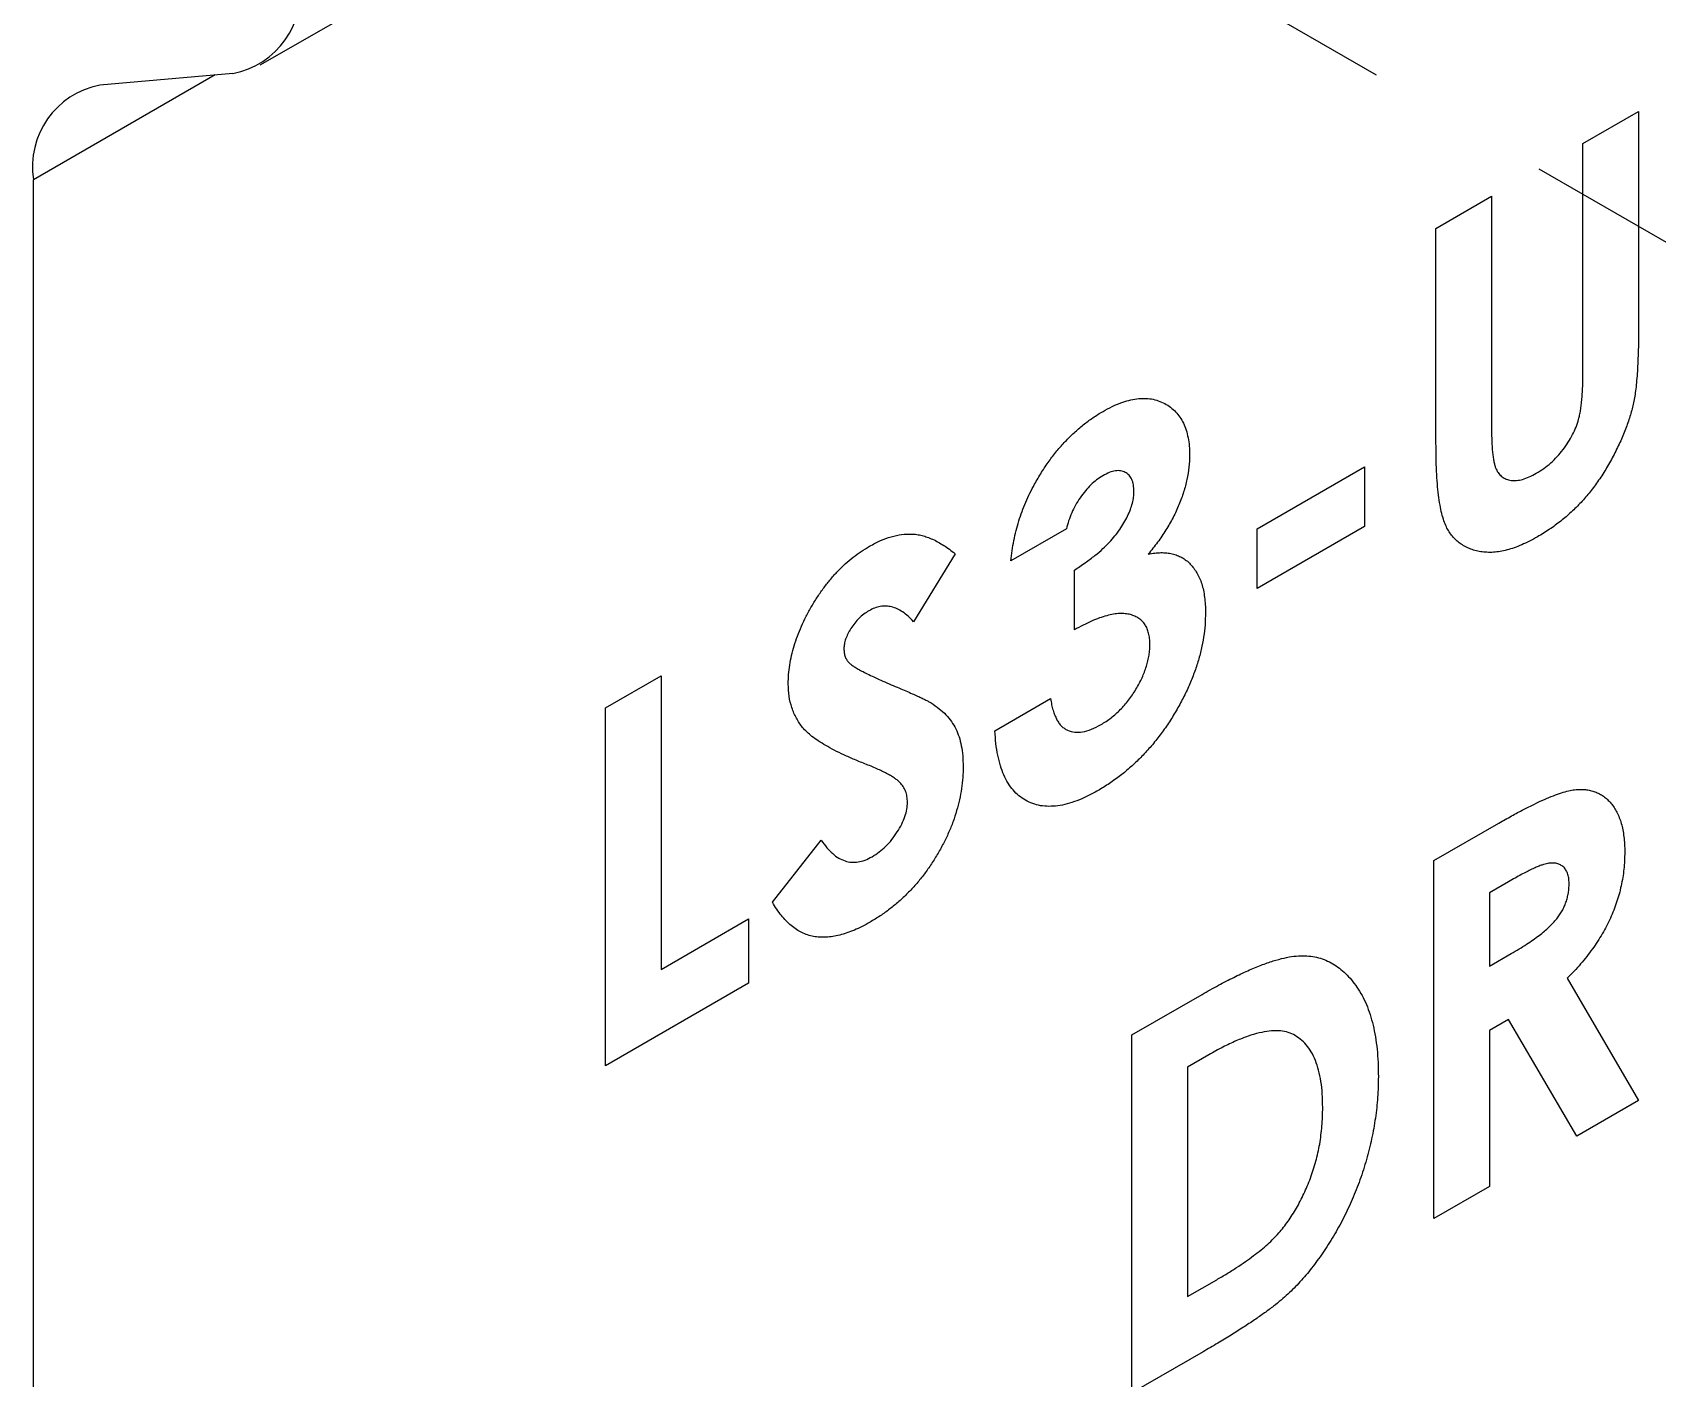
# Model space of a CAD drawing. Extents: x -3.5 to 15.6, y -13 to 0.
# Drawn here: x 11.953 to 13.034, y -11.771 to -10.876 of the extents above; entities that cross this region are included whole.
import ezdxf

# ---------------------------------------------------------------- set-up
doc = ezdxf.new("R2010")
doc.units = 0
doc.header["$LTSCALE"] = 0.5
doc.header["$MEASUREMENT"] = 0
doc.linetypes.add('CENTER', pattern=[2, 1.25, -0.25, 0.25, -0.25])
doc.layers.add('Centerline', color=210, linetype='CENTER')
doc.layers.add('Jig', color=41, linetype='CONTINUOUS', lineweight=13)

msp = doc.modelspace()

# ---------------------------------------------------------------- linework, layer by layer
at = {"layer": 'Centerline', "transparency": 16777216}
msp.add_line((12.089074, -10.466171), (14.463171, -11.836856), dxfattribs=at)
at = {"layer": 'Jig', "linetype": 'Continuous', "lineweight": 25, "transparency": 16777216}
for p, q in [((12.104431, -10.897059), (12.347656, -10.756648)), ((12.074335, -10.903763), (11.953548, -10.973492)), ((12.08613, -10.902708), (11.997742, -10.910612)), ((12.984556, -10.949332), (13.021574, -10.927963)), ((13.021574, -10.927963), (13.021574, -11.070037)), ((12.984556, -11.09861), (12.984556, -10.949332)), ((11.953548, -12.803355), (11.953548, -10.973492)), ((12.886725, -11.005809), (12.923742, -10.98444)), ((12.923742, -10.98444), (12.923742, -11.139395)), ((12.886725, -11.147883), (12.886725, -11.005809)), ((12.767741, -11.20579), (12.839131, -11.164577)), ((12.839131, -11.164577), (12.839131, -11.20427)), ((12.640824, -11.205778), (12.603807, -11.227147)), ((12.839131, -11.20427), (12.767741, -11.245483)), ((12.767741, -11.245483), (12.767741, -11.20579)), ((12.566789, -11.222325), (12.539109, -11.26755)), ((12.646112, -11.272951), (12.646112, -11.233258)), ((12.334109, -11.324828), (12.371126, -11.303458)), ((12.371126, -11.303458), (12.371126, -11.49887)), ((12.59323, -11.340119), (12.630248, -11.318749)), ((12.334109, -11.562986), (12.334109, -11.324828)), ((12.885403, -11.426489), (12.928535, -11.40159)), ((12.445161, -11.45427), (12.477716, -11.41291)), ((12.885403, -11.664647), (12.885403, -11.426489)), ((12.935021, -11.440592), (12.92242, -11.447866)), ((12.92242, -11.447866), (12.92242, -11.496719)), ((12.371126, -11.49887), (12.429296, -11.465289)), ((12.429296, -11.465289), (12.429296, -11.508035)), ((12.92242, -11.496719), (12.936839, -11.488395)), ((12.97398, -11.504834), (13.021574, -11.586037)), ((12.429296, -11.508035), (12.334109, -11.562986)), ((12.684452, -11.542496), (12.731095, -11.515569)), ((12.93498, -11.532215), (12.92242, -11.539465)), ((12.980425, -11.609792), (12.93498, -11.532215)), ((12.684452, -11.780654), (12.684452, -11.542496)), ((12.92242, -11.539465), (12.92242, -11.643278)), ((12.735598, -11.555716), (12.721469, -11.563873)), ((12.721469, -11.563873), (12.721469, -11.716538)), ((13.021574, -11.586037), (12.980425, -11.609792)), ((12.92242, -11.643278), (12.885403, -11.664647)), ((12.721469, -11.716538), (12.740804, -11.705376)), ((12.731797, -11.753322), (12.684452, -11.780654))]:
    msp.add_line(p, q, dxfattribs=at)
for centre, start, end in [((12.076069, -10.848666), 280.546778, 9.251879), ((12.007804, -10.964654), 100.546778, 189.251879)]:
    msp.add_arc(centre, 0.054971, start, end, dxfattribs=at)
for points, knots in [([(13.021574, -11.070037), (13.021569, -11.072918), (13.021559, -11.078459), (13.021407, -11.086501), (13.021084, -11.093952), (13.020812, -11.100686), (13.020287, -11.106871), (13.01974, -11.112397), (13.019042, -11.117321), (13.018005, -11.123067), (13.016214, -11.130027), (13.013326, -11.138518), (13.009661, -11.147315), (13.005329, -11.156281), (13.000438, -11.16511), (12.995096, -11.173466), (12.989388, -11.181221), (12.983255, -11.188299), (12.976701, -11.194842), (12.969662, -11.20076), (12.962143, -11.206354), (12.956949, -11.209472), (12.954273, -11.211079)], [0, 0, 0, 0, 0.05854042, 0.11256751, 0.16177988, 0.20648716, 0.24645703, 0.28199971, 0.31321294, 0.33980647, 0.38941261, 0.44047348, 0.49395474, 0.54997788, 0.60648808, 0.6613185, 0.7146911, 0.76791847, 0.82193879, 0.87810737, 0.93720266, 1, 1, 1, 1]), ([(12.953447, -11.16881), (12.955118, -11.167789), (12.958376, -11.165798), (12.963062, -11.162015), (12.967404, -11.157793), (12.971309, -11.153089), (12.974774, -11.148153), (12.977707, -11.143112), (12.980022, -11.13801), (12.981531, -11.133664), (12.982378, -11.129977), (12.983013, -11.126753), (12.983478, -11.123113), (12.9839, -11.119036), (12.984154, -11.114556), (12.984429, -11.109597), (12.98453, -11.10424), (12.984547, -11.10054), (12.984556, -11.09861)], [0, 0, 0, 0, 0.0788326, 0.15371023, 0.22467776, 0.29480878, 0.36271479, 0.42710324, 0.48864977, 0.55090025, 0.58504583, 0.62527219, 0.67146586, 0.72454999, 0.78326473, 0.84907313, 0.9212963, 1, 1, 1, 1]), ([(12.665199, -11.127587), (12.667198, -11.126487), (12.671128, -11.124326), (12.676903, -11.121852), (12.682409, -11.120182), (12.687704, -11.119097), (12.692711, -11.118889), (12.69754, -11.119217), (12.702055, -11.12043), (12.706268, -11.122314), (12.710138, -11.124749), (12.71349, -11.127804), (12.716371, -11.13132), (12.718745, -11.135359), (12.72057, -11.139957), (12.721837, -11.145084), (12.722666, -11.15066), (12.722749, -11.154727), (12.722791, -11.156789)], [0, 0, 0, 0, 0.06821391, 0.1340948, 0.19828562, 0.26116019, 0.32363465, 0.38636675, 0.44964239, 0.5142449, 0.57841334, 0.64037469, 0.70061485, 0.76010398, 0.81929898, 0.87846598, 0.9383604, 1, 1, 1, 1]), ([(12.61963, -11.17603), (12.621154, -11.173376), (12.624157, -11.168144), (12.629176, -11.160767), (12.634437, -11.153852), (12.640045, -11.147541), (12.645913, -11.141665), (12.652089, -11.136429), (12.658545, -11.131593), (12.662951, -11.12894), (12.665199, -11.127587)], [0, 0, 0, 0, 0.12740686, 0.25110554, 0.37290779, 0.4944963, 0.61617144, 0.7405629, 0.86760485, 1, 1, 1, 1]), ([(12.954273, -11.211079), (12.952495, -11.212071), (12.948988, -11.214027), (12.943829, -11.216404), (12.938843, -11.218396), (12.934037, -11.219877), (12.929396, -11.220885), (12.924921, -11.221413), (12.920628, -11.22146), (12.916541, -11.221036), (12.912666, -11.220264), (12.909124, -11.218973), (12.905794, -11.21748), (12.902771, -11.215586), (12.900034, -11.213341), (12.897588, -11.210734), (12.895435, -11.207764), (12.893524, -11.204385), (12.891887, -11.20035), (12.890508, -11.195492), (12.889302, -11.18977), (12.888407, -11.183091), (12.887595, -11.17561), (12.887081, -11.167183), (12.886812, -11.157838), (12.886755, -11.151286), (12.886725, -11.147883)], [0, 0, 0, 0, 0.041714932, 0.082302706, 0.121571814, 0.160067124, 0.197993763, 0.235566172, 0.273004881, 0.310090333, 0.346846143, 0.382483572, 0.417271008, 0.451331619, 0.484852741, 0.518030851, 0.551068546, 0.584171, 0.619466744, 0.659157907, 0.703471547, 0.752840114, 0.806844312, 0.866141938, 0.930501747, 1, 1, 1, 1]), ([(12.923742, -11.139395), (12.923744, -11.141), (12.923748, -11.144101), (12.923943, -11.14844), (12.924121, -11.15243), (12.924442, -11.155972), (12.924917, -11.159063), (12.925377, -11.161822), (12.925999, -11.164093), (12.926934, -11.166546), (12.928374, -11.169077), (12.930728, -11.171223), (12.933444, -11.172854), (12.936699, -11.173637), (12.940357, -11.173678), (12.944399, -11.172941), (12.948818, -11.171276), (12.951874, -11.169648), (12.953447, -11.16881)], [0, 0, 0, 0, 0.07221875, 0.13948977, 0.20037, 0.25643273, 0.30780352, 0.35365852, 0.39441991, 0.43015571, 0.49666627, 0.56201762, 0.62875455, 0.69740964, 0.76807919, 0.84133813, 0.91833625, 1, 1, 1, 1]), ([(12.722791, -11.156789), (12.722705, -11.159424), (12.722536, -11.164609), (12.721147, -11.172858), (12.718973, -11.181233), (12.715833, -11.189741), (12.711906, -11.198258), (12.707089, -11.206636), (12.701517, -11.214884), (12.697335, -11.220003), (12.695193, -11.222624)], [0, 0, 0, 0, 0.1241007, 0.24431613, 0.36446594, 0.48585399, 0.60891479, 0.73430092, 0.86394282, 1, 1, 1, 1]), ([(12.685774, -11.180878), (12.685702, -11.179369), (12.685562, -11.176424), (12.684475, -11.17272), (12.682587, -11.169949), (12.680057, -11.168027), (12.676973, -11.166982), (12.673359, -11.167017), (12.669292, -11.16816), (12.666431, -11.169687), (12.664951, -11.170476)], [0, 0, 0, 0, 0.12620808, 0.24633145, 0.36348382, 0.48475446, 0.60838276, 0.73121425, 0.86098927, 1, 1, 1, 1]), ([(12.603807, -11.227147), (12.604068, -11.22486), (12.60458, -11.220375), (12.605806, -11.213603), (12.607273, -11.207004), (12.609104, -11.200524), (12.611251, -11.194183), (12.613693, -11.187974), (12.616456, -11.181903), (12.618573, -11.177985), (12.61963, -11.17603)], [0, 0, 0, 0, 0.13893424, 0.27237137, 0.40070198, 0.52491533, 0.64677501, 0.76570649, 0.88311523, 1, 1, 1, 1]), ([(12.664951, -11.170476), (12.66361, -11.171327), (12.660949, -11.173014), (12.657057, -11.17639), (12.653361, -11.180424), (12.649937, -11.185022), (12.646836, -11.18996), (12.64429, -11.195157), (12.642173, -11.200464), (12.641275, -11.203999), (12.640824, -11.205778)], [0, 0, 0, 0, 0.12352259, 0.24510665, 0.36726561, 0.49469055, 0.62232387, 0.74600284, 0.87225315, 1, 1, 1, 1]), ([(12.646112, -11.233258), (12.648566, -11.2316), (12.653156, -11.228499), (12.659528, -11.223765), (12.664893, -11.219257), (12.669378, -11.214965), (12.673103, -11.210628), (12.676357, -11.206336), (12.679159, -11.201915), (12.681527, -11.197439), (12.683422, -11.193006), (12.684763, -11.188716), (12.685648, -11.184619), (12.685732, -11.182118), (12.685774, -11.180878)], [0, 0, 0, 0, 0.141703761, 0.265099674, 0.370057991, 0.458023549, 0.535993518, 0.609847615, 0.680075159, 0.748587094, 0.815630364, 0.878070744, 0.939583928, 1, 1, 1, 1]), ([(12.509859, -11.217263), (12.512289, -11.215963), (12.517129, -11.213373), (12.524286, -11.21084), (12.531277, -11.209319), (12.536911, -11.209101), (12.541393, -11.209452), (12.544828, -11.210174), (12.548324, -11.211256), (12.551908, -11.21269), (12.555514, -11.214581), (12.559244, -11.216775), (12.563048, -11.219339), (12.56552, -11.221312), (12.566789, -11.222325)], [0, 0, 0, 0, 0.10691022, 0.21297653, 0.31977668, 0.42855627, 0.4858568, 0.54655869, 0.6114315, 0.67982091, 0.7531585, 0.83075287, 0.91313307, 1, 1, 1, 1]), ([(12.455737, -11.308905), (12.455782, -11.30684), (12.45587, -11.302772), (12.456656, -11.296412), (12.457831, -11.290034), (12.459538, -11.283578), (12.461752, -11.277063), (12.464442, -11.270483), (12.467648, -11.263861), (12.471262, -11.257262), (12.475243, -11.250839), (12.479497, -11.244743), (12.484, -11.239069), (12.488725, -11.233791), (12.493701, -11.228966), (12.498891, -11.224586), (12.504303, -11.220639), (12.507984, -11.218402), (12.509859, -11.217263)], [0, 0, 0, 0, 0.06317288, 0.12445736, 0.18484092, 0.24456682, 0.30431917, 0.36519979, 0.42742098, 0.49126169, 0.555499, 0.61860452, 0.68049476, 0.74247331, 0.80499066, 0.86825197, 0.93288722, 1, 1, 1, 1]), ([(12.695193, -11.222624), (12.696663, -11.222332), (12.699552, -11.22176), (12.703658, -11.221547), (12.707562, -11.22165), (12.711197, -11.22229), (12.7146, -11.223334), (12.717749, -11.224822), (12.720663, -11.226733), (12.723295, -11.229117), (12.725631, -11.231917), (12.727728, -11.235007), (12.729453, -11.238527), (12.730914, -11.242363), (12.732027, -11.246606), (12.73281, -11.251227), (12.733263, -11.256215), (12.733332, -11.259731), (12.733367, -11.261509)], [0, 0, 0, 0, 0.06622147, 0.13012222, 0.19292189, 0.25476417, 0.31575678, 0.37630284, 0.43681442, 0.49816816, 0.55951623, 0.62024302, 0.68096981, 0.74234907, 0.8045839, 0.8681024, 0.93330738, 1, 1, 1, 1]), ([(12.509445, -11.260248), (12.508271, -11.260974), (12.506002, -11.262375), (12.502768, -11.265155), (12.499897, -11.268388), (12.497392, -11.271895), (12.495407, -11.275524), (12.493822, -11.279042), (12.49293, -11.282431), (12.492813, -11.284473), (12.492755, -11.285484)], [0, 0, 0, 0, 0.148126258, 0.285992887, 0.416634394, 0.547379946, 0.671582838, 0.784400739, 0.893265576, 1, 1, 1, 1]), ([(12.539109, -11.26755), (12.537923, -11.266303), (12.535647, -11.263909), (12.531957, -11.261074), (12.528284, -11.258959), (12.524593, -11.257601), (12.520853, -11.25704), (12.517069, -11.257299), (12.513262, -11.258272), (12.510705, -11.259596), (12.509445, -11.260248)], [0, 0, 0, 0, 0.16242031, 0.31182434, 0.44843277, 0.5733812, 0.68907715, 0.7975729, 0.90029304, 1, 1, 1, 1]), ([(12.69635, -11.282449), (12.696311, -11.281165), (12.696233, -11.278607), (12.695595, -11.275178), (12.694588, -11.272106), (12.693189, -11.269421), (12.69132, -11.267181), (12.689115, -11.265242), (12.686401, -11.263872), (12.683422, -11.262688), (12.679969, -11.262151), (12.676208, -11.261986), (12.672041, -11.262533), (12.66757, -11.263454), (12.66271, -11.265047), (12.657491, -11.26718), (12.651922, -11.269739), (12.648083, -11.271861), (12.646112, -11.272951)], [0, 0, 0, 0, 0.05061342, 0.10075972, 0.14927481, 0.19888844, 0.2493065, 0.30232269, 0.35722065, 0.41543732, 0.47644293, 0.53982865, 0.60618385, 0.6759412, 0.74978241, 0.82828769, 0.91184492, 1, 1, 1, 1]), ([(12.733367, -11.261509), (12.733296, -11.264193), (12.733157, -11.269484), (12.732269, -11.277671), (12.730617, -11.285941), (12.728444, -11.29424), (12.725544, -11.302593), (12.722132, -11.311031), (12.717938, -11.319486), (12.713277, -11.327934), (12.7081, -11.336156), (12.702488, -11.343934), (12.696564, -11.351248), (12.69029, -11.358031), (12.683668, -11.364289), (12.676714, -11.370063), (12.669397, -11.375364), (12.664403, -11.37836), (12.661853, -11.37989)], [0, 0, 0, 0, 0.06282116, 0.12387053, 0.18355417, 0.24226629, 0.30126489, 0.36084669, 0.4219487, 0.48478919, 0.54801391, 0.61041288, 0.67253645, 0.73482884, 0.79794725, 0.86297349, 0.93001958, 1, 1, 1, 1]), ([(12.492755, -11.285484), (12.492791, -11.286454), (12.492864, -11.288408), (12.493573, -11.290925), (12.494641, -11.293167), (12.495662, -11.294318), (12.496184, -11.294906)], [0, 0, 0, 0, 0.24188137, 0.48711547, 0.73783784, 1, 1, 1, 1]), ([(12.663877, -11.335975), (12.665021, -11.335291), (12.667263, -11.333953), (12.670555, -11.33156), (12.673692, -11.32894), (12.676678, -11.326114), (12.679533, -11.323086), (12.682203, -11.319765), (12.684742, -11.31623), (12.687121, -11.31253), (12.68932, -11.308726), (12.69115, -11.304862), (12.692822, -11.301044), (12.694058, -11.297246), (12.695142, -11.29347), (12.695805, -11.289756), (12.696306, -11.286025), (12.696335, -11.283653), (12.69635, -11.282449)], [0, 0, 0, 0, 0.069402223, 0.135943428, 0.201020377, 0.264180635, 0.325954798, 0.388453791, 0.450818569, 0.51426562, 0.577492176, 0.638835299, 0.698633645, 0.758057149, 0.817032435, 0.876414798, 0.937277956, 1, 1, 1, 1]), ([(12.496184, -11.294906), (12.496658, -11.295324), (12.49775, -11.296285), (12.499832, -11.297604), (12.502446, -11.299184), (12.505693, -11.300858), (12.509439, -11.302835), (12.513857, -11.304849), (12.518819, -11.307116), (12.522346, -11.308654), (12.524195, -11.30946)], [0, 0, 0, 0, 0.059234189, 0.136349281, 0.233805212, 0.349411224, 0.48317915, 0.635966856, 0.809243356, 1, 1, 1, 1]), ([(12.50771, -11.362486), (12.505085, -11.361436), (12.500047, -11.359422), (12.492927, -11.356262), (12.486511, -11.35317), (12.480856, -11.350032), (12.475887, -11.347006), (12.47164, -11.344027), (12.468161, -11.341023), (12.4645, -11.337201), (12.461021, -11.331976), (12.458014, -11.325009), (12.456063, -11.317434), (12.455845, -11.311718), (12.455737, -11.308905)], [0, 0, 0, 0, 0.11212458, 0.21520101, 0.30990245, 0.3959591, 0.47344749, 0.54214033, 0.60252333, 0.65472633, 0.74780406, 0.83527842, 0.91892524, 1, 1, 1, 1]), ([(12.524195, -11.30946), (12.525929, -11.310192), (12.529222, -11.311582), (12.533906, -11.313548), (12.538023, -11.315373), (12.541632, -11.316959), (12.544679, -11.318377), (12.547177, -11.319635), (12.549155, -11.320661), (12.550279, -11.321322), (12.550759, -11.321604)], [0, 0, 0, 0, 0.1929527, 0.36618414, 0.5204573, 0.65501214, 0.77062423, 0.86567718, 0.94267453, 1, 1, 1, 1]), ([(12.630248, -11.318749), (12.630482, -11.320111), (12.630939, -11.322765), (12.63183, -11.326474), (12.632991, -11.329703), (12.634334, -11.332536), (12.635785, -11.335064), (12.637537, -11.337051), (12.639463, -11.338652), (12.642242, -11.340272), (12.646215, -11.341291), (12.65158, -11.341074), (12.657548, -11.339316), (12.661721, -11.337113), (12.663877, -11.335975)], [0, 0, 0, 0, 0.07734635, 0.15065231, 0.22067749, 0.28657519, 0.35018847, 0.41137884, 0.46994604, 0.52823379, 0.64219443, 0.75536432, 0.87355612, 1, 1, 1, 1]), ([(12.550759, -11.321604), (12.55258, -11.322828), (12.55608, -11.325182), (12.560629, -11.329334), (12.564373, -11.33379), (12.56727, -11.338699), (12.569457, -11.344075), (12.570999, -11.350044), (12.571923, -11.356663), (12.572026, -11.361484), (12.572077, -11.363923)], [0, 0, 0, 0, 0.1508331, 0.28995418, 0.41713865, 0.53525518, 0.6487511, 0.76240546, 0.8798267, 1, 1, 1, 1]), ([(12.661853, -11.37989), (12.65944, -11.381222), (12.654722, -11.383826), (12.647822, -11.386781), (12.641263, -11.388908), (12.63503, -11.390168), (12.629147, -11.390531), (12.62356, -11.390144), (12.61838, -11.388735), (12.613551, -11.386536), (12.609179, -11.383465), (12.605271, -11.379646), (12.601914, -11.375009), (12.599094, -11.369588), (12.596833, -11.363358), (12.595049, -11.356382), (12.593803, -11.348609), (12.593424, -11.342986), (12.59323, -11.340119)], [0, 0, 0, 0, 0.06665905, 0.13034294, 0.19193622, 0.2519958, 0.31112194, 0.3697548, 0.42860221, 0.48843585, 0.54852436, 0.60866107, 0.6692358, 0.7308808, 0.79419627, 0.85983041, 0.92853347, 1, 1, 1, 1]), ([(12.53506, -11.387773), (12.534992, -11.386454), (12.534854, -11.383773), (12.533838, -11.380255), (12.53225, -11.377069), (12.53037, -11.374788), (12.528458, -11.373075), (12.526629, -11.371689), (12.524403, -11.370278), (12.521783, -11.368833), (12.518806, -11.36731), (12.515468, -11.36571), (12.511732, -11.364086), (12.509091, -11.363035), (12.50771, -11.362486)], [0, 0, 0, 0, 0.076346606, 0.155090822, 0.238351561, 0.32840414, 0.37938386, 0.439617644, 0.509831416, 0.588874645, 0.677436354, 0.77554672, 0.882635872, 1, 1, 1, 1]), ([(12.572077, -11.363923), (12.572041, -11.366349), (12.571968, -11.371111), (12.571081, -11.378529), (12.569816, -11.385868), (12.56786, -11.393238), (12.565476, -11.400589), (12.562487, -11.40793), (12.558978, -11.415269), (12.554955, -11.422507), (12.550505, -11.429536), (12.545733, -11.436262), (12.540591, -11.442509), (12.535123, -11.448365), (12.529332, -11.453787), (12.523225, -11.45885), (12.516793, -11.463485), (12.512395, -11.466121), (12.510148, -11.467467)], [0, 0, 0, 0, 0.06520088, 0.12792654, 0.18904691, 0.24854369, 0.30760713, 0.36724766, 0.42696306, 0.48861713, 0.55039185, 0.61133073, 0.67255609, 0.73402419, 0.79734062, 0.86224963, 0.92962547, 1, 1, 1, 1]), ([(12.928535, -11.40159), (12.931386, -11.399956), (12.936869, -11.396813), (12.944775, -11.392603), (12.952039, -11.388904), (12.958669, -11.385829), (12.964665, -11.383366), (12.970031, -11.381445), (12.974767, -11.380052), (12.978914, -11.37933), (12.982657, -11.379055), (12.986145, -11.379207), (12.989456, -11.379719), (12.992569, -11.380666), (12.995509, -11.381984), (12.998282, -11.383672), (13.00085, -11.385781), (13.003196, -11.388297), (13.005335, -11.391135), (13.007225, -11.394323), (13.008762, -11.397924), (13.01012, -11.401774), (13.011098, -11.406054), (13.011778, -11.410669), (13.012276, -11.415572), (13.012305, -11.419082), (13.012319, -11.420872)], [0, 0, 0, 0, 0.07288903, 0.14018613, 0.20227743, 0.25889513, 0.31048294, 0.35709524, 0.39851357, 0.43503751, 0.46925149, 0.50280503, 0.53621045, 0.56937936, 0.60280148, 0.6366658, 0.67092866, 0.705803, 0.74118906, 0.77630431, 0.8120043, 0.84796898, 0.88452176, 0.92197416, 0.96019818, 1, 1, 1, 1]), ([(12.511511, -11.423934), (12.513116, -11.422932), (12.51623, -11.420989), (12.520675, -11.41708), (12.524751, -11.412618), (12.528273, -11.407575), (12.531256, -11.40238), (12.533457, -11.397245), (12.53484, -11.392265), (12.534987, -11.389277), (12.53506, -11.387773)], [0, 0, 0, 0, 0.141985893, 0.275473311, 0.404345843, 0.535429711, 0.661427401, 0.77786684, 0.888279749, 1, 1, 1, 1]), ([(12.477716, -11.41291), (12.478918, -11.414629), (12.481223, -11.417924), (12.485128, -11.421885), (12.489128, -11.424897), (12.493316, -11.426814), (12.497642, -11.427723), (12.502125, -11.42757), (12.50677, -11.426395), (12.509933, -11.424753), (12.511511, -11.423934)], [0, 0, 0, 0, 0.160457921, 0.307611547, 0.442138888, 0.566229194, 0.681222208, 0.789558005, 0.895028892, 1, 1, 1, 1]), ([(12.975302, -11.441669), (12.97526, -11.440431), (12.975178, -11.437999), (12.974359, -11.434903), (12.973056, -11.432351), (12.971271, -11.430359), (12.969022, -11.429007), (12.966441, -11.42816), (12.963473, -11.428027), (12.960724, -11.428395), (12.958224, -11.429109), (12.955967, -11.429869), (12.953354, -11.430992), (12.950382, -11.4323), (12.94706, -11.433953), (12.943368, -11.435891), (12.939318, -11.43815), (12.936494, -11.439754), (12.935021, -11.440592)], [0, 0, 0, 0, 0.06376896, 0.1252623, 0.18541358, 0.24680676, 0.30942239, 0.37253268, 0.43773325, 0.50574952, 0.54401326, 0.5883696, 0.64038902, 0.6978974, 0.76327162, 0.8349786, 0.91387366, 1, 1, 1, 1]), ([(13.012319, -11.420872), (13.012281, -11.422771), (13.012207, -11.426495), (13.011806, -11.432134), (13.011074, -11.43773), (13.009964, -11.443295), (13.008689, -11.448768), (13.006993, -11.454208), (13.00508, -11.459564), (13.002807, -11.464856), (13.000312, -11.470094), (12.997411, -11.47524), (12.994292, -11.48037), (12.990778, -11.485379), (12.987025, -11.490377), (12.982959, -11.495291), (12.978606, -11.50017), (12.975545, -11.503256), (12.97398, -11.504834)], [0, 0, 0, 0, 0.06874126, 0.13478909, 0.19853605, 0.26038565, 0.32096158, 0.37990385, 0.43850294, 0.49615434, 0.55426548, 0.61274876, 0.67251344, 0.7336464, 0.79678962, 0.8619357, 0.92939773, 1, 1, 1, 1]), ([(12.936839, -11.488395), (12.938602, -11.487355), (12.941977, -11.485362), (12.946831, -11.482356), (12.95124, -11.479321), (12.955222, -11.476402), (12.958798, -11.473622), (12.961936, -11.470785), (12.964683, -11.4681), (12.967008, -11.465392), (12.968994, -11.462692), (12.970709, -11.459937), (12.972128, -11.457076), (12.973296, -11.454137), (12.974204, -11.451106), (12.974867, -11.448002), (12.975237, -11.444821), (12.97528, -11.442749), (12.975302, -11.441669)], [0, 0, 0, 0, 0.10554, 0.20208642, 0.2906849, 0.37055261, 0.44267026, 0.50767493, 0.5655732, 0.61645467, 0.66333136, 0.70886202, 0.7534118, 0.79851501, 0.84506432, 0.89387312, 0.94470781, 1, 1, 1, 1]), ([(12.510148, -11.467467), (12.508384, -11.468449), (12.50489, -11.470394), (12.499741, -11.472782), (12.49477, -11.47471), (12.48998, -11.476123), (12.485352, -11.477082), (12.480885, -11.477569), (12.476609, -11.477533), (12.472493, -11.477046), (12.468557, -11.475993), (12.464749, -11.474472), (12.46111, -11.472404), (12.45762, -11.469808), (12.454302, -11.466659), (12.451049, -11.46309), (12.448003, -11.458916), (12.446122, -11.45584), (12.445161, -11.45427)], [0, 0, 0, 0, 0.06355148, 0.12586838, 0.18624025, 0.24497665, 0.30335769, 0.36123032, 0.41848905, 0.47593671, 0.53420374, 0.59405943, 0.65546869, 0.71877168, 0.78497461, 0.85352232, 0.92518245, 1, 1, 1, 1]), ([(12.731095, -11.515569), (12.734731, -11.5135), (12.741761, -11.509498), (12.751945, -11.504259), (12.761414, -11.499775), (12.770176, -11.49607), (12.778212, -11.493221), (12.785511, -11.491252), (12.792098, -11.490041), (12.798046, -11.489657), (12.803476, -11.490078), (12.808631, -11.491062), (12.813503, -11.49276), (12.818159, -11.495046), (12.822538, -11.498046), (12.826715, -11.501625), (12.830587, -11.50593), (12.834271, -11.510735), (12.837602, -11.516167), (12.840508, -11.522203), (12.842942, -11.528821), (12.84492, -11.536021), (12.846496, -11.543743), (12.847599, -11.552047), (12.848281, -11.560893), (12.84835, -11.567116), (12.848385, -11.570278)], [0, 0, 0, 0, 0.060148162, 0.116267077, 0.168653955, 0.217398969, 0.262433523, 0.303932701, 0.342259967, 0.377441339, 0.411406099, 0.445398351, 0.479766387, 0.514584482, 0.550213651, 0.587000908, 0.624662987, 0.663615456, 0.703456428, 0.743450162, 0.784013386, 0.825132536, 0.867264663, 0.910306473, 0.954424205, 1, 1, 1, 1]), ([(12.791909, -11.542292), (12.790375, -11.541627), (12.787242, -11.540269), (12.781742, -11.53965), (12.775681, -11.539815), (12.76892, -11.541075), (12.761525, -11.543254), (12.753453, -11.546472), (12.744745, -11.550573), (12.738712, -11.553965), (12.735598, -11.555716)], [0, 0, 0, 0, 0.10166348, 0.20763614, 0.31874457, 0.43667994, 0.56350665, 0.69868121, 0.84444656, 1, 1, 1, 1]), ([(12.811368, -11.590884), (12.811319, -11.587792), (12.811223, -11.581764), (12.810295, -11.573438), (12.808785, -11.565966), (12.80663, -11.559413), (12.803915, -11.553711), (12.800515, -11.548991), (12.796578, -11.545057), (12.793465, -11.543213), (12.791909, -11.542292)], [0, 0, 0, 0, 0.14227669, 0.27742851, 0.40647715, 0.53059507, 0.65014292, 0.7668507, 0.88350209, 1, 1, 1, 1]), ([(12.848385, -11.570278), (12.848293, -11.574821), (12.848112, -11.583765), (12.846586, -11.597617), (12.844117, -11.611477), (12.840646, -11.625281), (12.836343, -11.638825), (12.831203, -11.651919), (12.8253, -11.664464), (12.818705, -11.676375), (12.811563, -11.687463), (12.804141, -11.697712), (12.796367, -11.706904), (12.789518, -11.713841), (12.783578, -11.719125), (12.778363, -11.723232), (12.772439, -11.727657), (12.765752, -11.732295), (12.758329, -11.737273), (12.750143, -11.742375), (12.741219, -11.74784), (12.73502, -11.751446), (12.731797, -11.753322)], [0, 0, 0, 0, 0.065772947, 0.129477895, 0.191430088, 0.252445668, 0.311786958, 0.36881755, 0.424091518, 0.478492106, 0.531393744, 0.58200397, 0.631201271, 0.679503008, 0.705561374, 0.735221723, 0.769132486, 0.80685832, 0.848929771, 0.895116661, 0.945469804, 1, 1, 1, 1]), ([(12.740804, -11.705376), (12.743104, -11.704043), (12.747529, -11.70148), (12.753917, -11.697346), (12.759825, -11.693488), (12.765236, -11.689515), (12.770189, -11.685709), (12.774616, -11.681836), (12.778609, -11.678148), (12.782118, -11.67436), (12.785333, -11.670522), (12.788309, -11.666481), (12.791182, -11.662243), (12.793898, -11.657764), (12.796468, -11.653075), (12.798875, -11.64817), (12.801152, -11.643039), (12.803241, -11.637698), (12.80515, -11.632185), (12.806844, -11.626562), (12.808248, -11.620834), (12.809415, -11.615017), (12.810249, -11.609122), (12.810939, -11.603079), (12.811295, -11.596976), (12.811343, -11.592934), (12.811368, -11.590884)], [0, 0, 0, 0, 0.06261465, 0.12042881, 0.17419949, 0.22372466, 0.26902845, 0.310765, 0.34811526, 0.38237811, 0.41475316, 0.44719543, 0.48004458, 0.51373864, 0.5479625, 0.58291781, 0.6193151, 0.65712355, 0.69568658, 0.73551372, 0.7758232, 0.81765226, 0.86074258, 0.90538693, 0.9519982, 1, 1, 1, 1])]:
    msp.add_open_spline(points, degree=3, knots=knots, dxfattribs=at)

doc.saveas('drawing.dxf')
